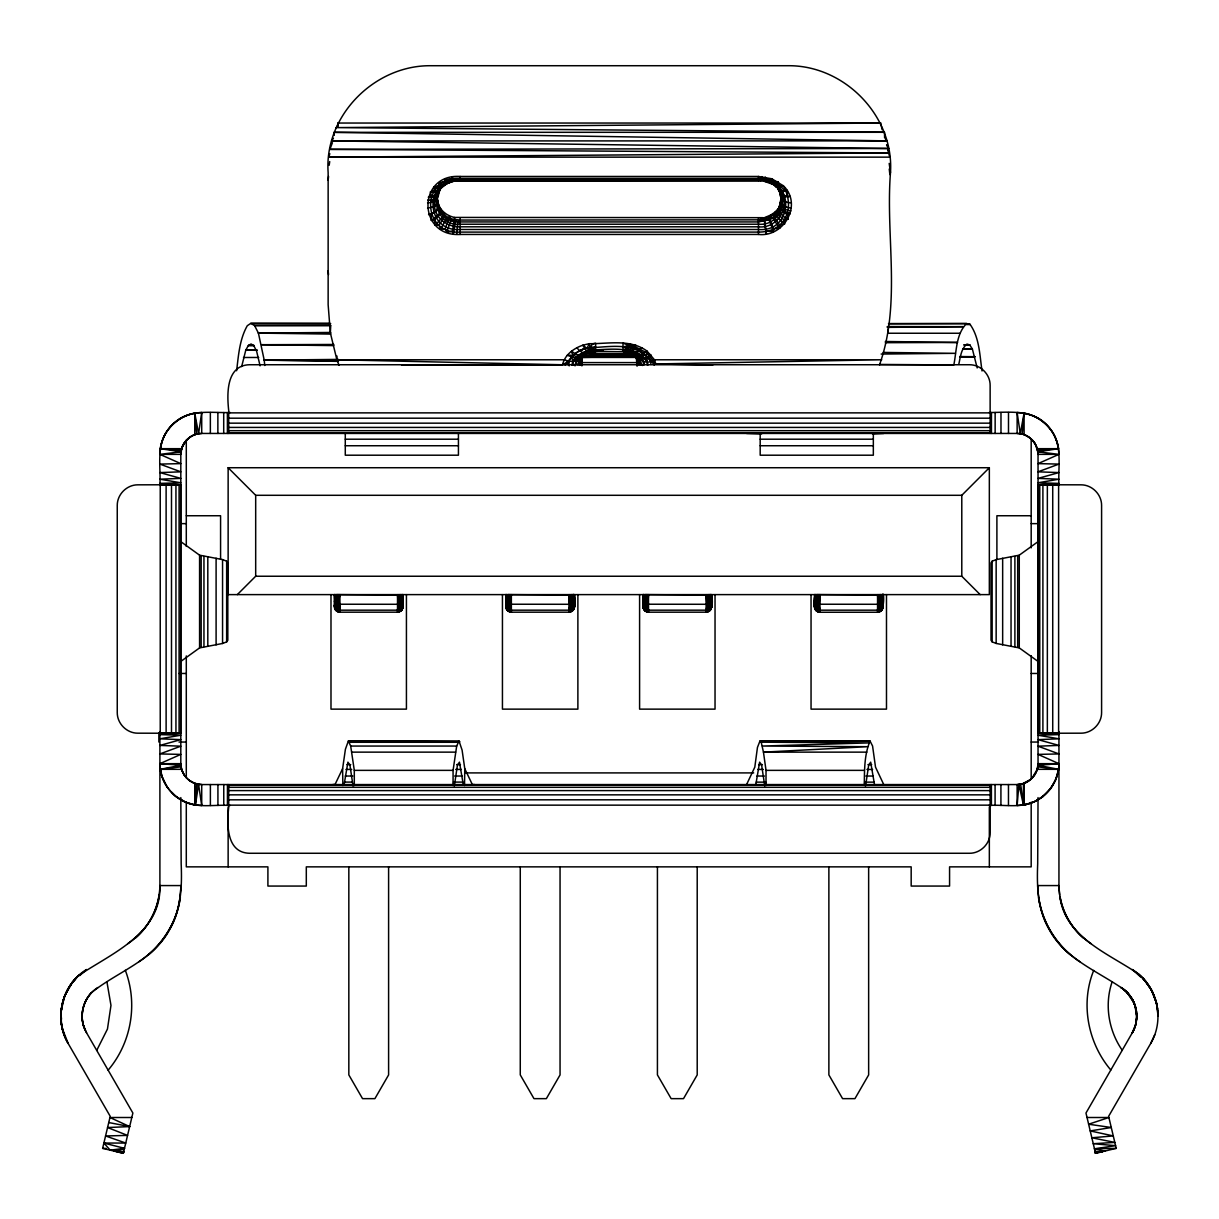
<?xml version="1.0" encoding="UTF-8"?>
<svg xmlns="http://www.w3.org/2000/svg" width="1219" height="1219" viewBox="0 0 1219 1219"><rect width="100%" height="100%" fill="white"/><g stroke="black" fill="none" stroke-linecap="round" stroke-linejoin="round"><path stroke-width="1.5" d="M210.354 433.446L210.354 412.54M217.866 433.446L217.866 412.54M223.702 433.446L223.702 412.54M877.558 594.613L877.558 612.258C886.183 611.968 878 599.306 882.388 594.613L881.825 609.759L877.558 612.258L819.96 612.258C811.671 611.999 813.484 597.417 815.465 594.613L816.837 598.011L816.837 611.283M403.001 606.757L401.782 610.231L398.384 612.182L339.034 612.182L339.034 594.613M574.454 606.757L573.22 610.231L569.837 612.182L510.487 612.182L510.487 594.613M711.606 606.757L710.372 610.231L706.99 612.182L647.639 612.182L647.639 594.613M819.96 594.613L819.96 612.258L819.092 612.182L819.092 594.613M399.253 594.613L398.933 612.06L398.933 598.605L400.045 594.613M570.69 594.613L570.385 612.06L570.385 598.605L571.498 594.613M568.968 594.613L568.968 612.258C581.966 610.049 569.806 575.398 573.707 609.515M637.263 364.816L636.394 355.46L582.225 355.46L580.701 365.136M707.843 594.613L707.538 612.06L707.538 598.605L708.65 594.613M706.121 594.613L706.121 612.258C719.119 610.049 706.959 575.398 710.875 609.515M879.295 611.496L881.444 608.83L881.825 609.759C885.969 599.657 881.779 580.442 882.312 609.515L881.2 610.871M402.956 605.584L403.001 594.613L402.956 607.489C403.779 602.719 401.051 611.847 397.516 610.17L339.918 610.17L336.276 608.845L334.433 605.371L335.164 609.515L338.486 612.06L339.918 612.258L339.918 594.613M574.408 605.584L574.454 594.613L574.408 607.489C575.216 602.719 572.503 611.847 568.968 610.17L511.355 610.17L507.713 608.845L505.87 605.371L506.601 609.515L509.938 612.06L511.355 612.258L511.355 594.613M582.012 356.618L582.332 355.643L579.513 365.075L579.284 358.295C587.756 348.771 597.234 356.161 582.834 345.19C573.768 348.329 564.671 354.881 562.568 364.771L401.554 365.09M581.234 364.374L581.372 358.615L584.709 354.714C580.442 357.959 575.033 353.693 571.543 351.148C571.741 357.152 581.737 359.3 584.587 354.287L581.372 358.615L579.513 365.075M711.561 605.584L711.606 594.613L711.561 607.489C712.384 602.719 709.656 611.847 706.121 610.17L648.508 610.17L644.881 608.845L643.022 605.371L643.769 609.515L647.091 612.06L648.508 612.258L648.508 594.613M879.295 594.613L879.295 611.968M814.658 608.19L814.475 605.371L816.319 608.845L819.96 610.17L877.558 610.17C885.436 609.79 882.632 599.641 883.044 594.613L882.312 609.515M712.795 365.09L655.837 363.948L654.451 359.773L647.091 351.148L639.868 355.415L634.307 355.064L637.766 359.117L638.908 364.679L636.181 355.399L637.4 365.822M780.754 200.084C778.316 205.996 781.059 212.578 787.367 214.239L788.19 218.963L783.497 216.449L779.124 211.161L775.421 211.74L771.566 214.605L769.616 217.668L769.798 219.481L773.425 228.867L779.596 228.197L779.627 225.043L775.208 218.643L774.233 214.803L775.421 211.74L780.983 205.584C781.867 197.432 780.815 187.04 772.023 183.581L777.737 187.711L783.268 185.699C802.833 204.198 784.183 237.461 758.477 234.444L460.157 234.444C417.614 237.187 416.898 173.586 460.157 176.465L758.477 176.465L771.825 178.782L783.268 185.699C795.58 207.763 785.645 232.204 758.477 232.098L460.157 232.098C420.997 235.008 420.601 175.429 460.157 178.401L758.477 178.401C768.275 178.416 778.438 182.393 784.381 190.454L787.306 190.499L787.367 196.259L790.064 196.305C783.558 198.545 778.956 193.318 777.768 187.619L774.476 185.288L776.366 186.507L783.268 185.699M442.025 187.269L440.851 187.619L437.301 194.72L431.267 196.259L430.444 191.947L434.254 190.454L434.071 186.995L439.891 188.716L448.836 182.393L442.268 186.507L439.008 185.456L439.038 182.728L445.194 181.631L447.51 183.277C466.709 177.243 443.426 183.536 442.268 186.507C437.941 189.981 434.848 195.269 434.863 200.906C431.892 215.778 446.291 227.496 460.157 226.81L758.477 226.81C779.078 229.248 793.036 202.263 777.737 187.711C789.577 202.583 777.966 226.109 758.477 224.22L460.157 224.22C439.084 226.551 427.93 198.453 443.609 185.029M402.864 603.07L403.001 594.613L402.27 609.515M464.515 785.554L464.774 768.732L462.092 750.081L459.014 741.015L348.36 741.015L345.419 749.213L342.6 768.732L335.073 784.396L332.772 784.564M582.652 354.958L582.606 356.603L582.926 355.43M339.034 365.212L336.886 359.773L336.977 356.039M581.753 358.218L581.722 364.923L581.89 357.426L636.653 356.466L636.745 365.883M882.998 605.584L883.044 606.757M644.226 603.496L643.525 594.613L644.028 609.47L643.022 606.331M814.886 597.996L814.764 608.083L817.431 611.146L817.218 609.668L816.837 610.795M1038.039 797.592L1037.689 863.783C1036.744 886.472 1037.552 910.121 1049.559 930.204C1064.873 958.21 1095.911 970.507 1121.038 987.527C1135.986 996.593 1141.258 1017.789 1132.283 1032.813L1085.977 1113.023L1095.531 1153.281L1095.287 1152.214L1104.856 1151.056L1094.479 1148.801L1115.583 1145.677L1093.26 1143.727L1114.806 1142.401L1091.858 1137.784L1113.267 1135.925L1090.228 1130.912L1111.271 1127.514L1088.628 1124.223L1108.894 1117.503L1087.043 1117.503M780.251 191.474C783.07 202.171 780.83 215.824 769.006 219.831L460.157 220.06L457.826 221.828L456.79 234.307M879.478 364.938C901.451 303.501 885.466 236.227 890.479 172.626C894.243 116.018 844.371 64.881 787.611 65.719L431.008 65.719C374.462 65.003 323.995 115.82 328.14 172.626L328.14 304.72L330.349 332.848L336.886 359.773L562.568 364.771C571.025 360.794 574.911 350.706 584.815 348.756L588.244 352.489L590.895 352.017M438.368 191.474C434.848 203.512 441.263 217.485 454.382 219.45L452.417 231.275L453.346 233.865L455.418 221.523L454.382 217.424C446.093 215.656 438.078 209.089 437.865 200.084M330.349 332.848L330.745 325.351M647.289 365.014L646.954 357.258C631.686 341.274 606.757 347.491 587.238 347.872L589.219 343.697C608.342 343.88 630.513 338.76 647.091 351.148L647.594 354.043L655.837 363.948L881.733 359.773L654.451 359.773C638.314 370.805 625.789 337.937 640.341 365.06M188.915 780.19L194.75 783.375L201.714 784.564L201.714 805.469L195.406 804.997L196.655 783.954C187.635 781.729 180.702 772.983 180.808 763.673L159.902 763.673C159.796 779.825 169.929 795.199 184.633 801.828C198.926 808.349 215.138 804.357 230.208 805.469M1038.039 764.801L1038.039 454.352C1038.238 443.228 1028.303 433.202 1017.134 433.446L201.714 433.446C190.56 433.202 180.625 443.228 180.808 454.352L180.808 766.705M427.762 199.992C436.356 201.866 438.657 193.73 440.851 187.619C430.734 202.156 442.086 223.656 460.157 221.934L758.477 221.934L769.006 219.831L769.616 217.668L777.768 211.1L780.754 202.125L783.771 206.438L791.04 208.22M573.524 598.163L573.753 594.613L572.595 597.706L572.595 610.871M881.901 601.714L882.358 594.613L881.825 610.231M180.808 797.592L181.174 863.783C182.103 886.472 181.296 910.121 169.289 930.204C152.695 960.953 117.207 971.787 91.516 992.632C81.231 1003.054 79.098 1020.227 86.564 1032.813L132.871 1113.023L123.317 1153.281L102.625 1148.359L110.228 1116.33L68.142 1043.434C55.312 1021.842 59.99 992.129 78.732 975.444C111.63 953.304 161.502 933.48 159.902 885.573L159.902 731.568M403.001 606.346L401.782 609.759L402.605 608.357M403.001 605.371L401.158 609.363L397.516 610.17L398.384 606.072L397.516 595.04L336.779 594.613L337.373 611.633M574.454 605.371L572.595 609.363L568.968 610.17L569.837 606.072L568.968 595.04L508.232 594.613L508.826 611.633M574.454 606.346L574.256 607.778M711.606 606.346L711.408 607.778M711.606 605.371L709.763 609.363L706.121 610.17L706.99 606.072L706.121 595.04L645.384 594.613L645.979 611.633M883.044 606.346L882.861 607.778M883.044 605.371L881.2 609.363L877.558 610.17L878.442 606.072L877.558 595.04L816.837 594.613L817.431 611.633M989.051 412.54C1008.357 412.464 1031.914 409.005 1046.694 424.791C1054.42 432.577 1058.9 443.381 1058.945 454.352L1038.039 463.631L1058.945 464.089L1038.039 471.829L1058.945 472.591L1038.039 478.381L1058.945 479.204L1038.039 482.785L1058.945 483.394L1038.039 484.751L1081.024 484.827C1092.041 484.766 1101.671 494.396 1101.595 505.413L1101.595 712.612C1101.671 723.614 1092.041 733.259 1081.024 733.183L1038.039 733.274L1058.945 734.615L1038.039 735.225L1058.945 738.805L1038.039 739.643L1058.945 745.418L1038.039 746.18L1058.945 753.936L1038.039 754.393L1058.945 763.673C1059.037 779.81 1048.934 795.23 1034.215 801.828C1019.953 808.349 1003.74 804.357 988.7 805.469M581.722 364.923L581.89 362.592L636.745 362.592L636.394 355.46L636.699 356.969M403.001 601.257L401.782 604.334L398.384 606.072M574.454 601.257L573.22 604.334L569.837 606.072M711.606 601.257L710.372 604.334L706.99 606.072M883.044 601.257L881.825 604.334L878.442 606.072M184.374 775.345L181.585 769.326L180.808 763.673C180.686 774.812 190.606 784.701 201.714 784.564L1017.134 784.564C1028.272 784.807 1038.238 774.812 1038.039 763.673L1058.945 763.673C1058.808 784.259 1042.367 802.849 1021.903 805.195L1026.596 804.388M878.99 612.06L878.99 598.605L880.103 594.613M1018.901 784.487L1023.442 804.997L1020.669 784.274L1023.442 783.588L1023.442 804.997L1017.134 805.469L1018.901 784.487C1027.404 783.771 1034.763 777.387 1037.262 769.326L1058.549 769.326L1055.806 779.535L1050.595 788.723L1042.428 796.952M882.861 595.71C883.805 593.912 880.956 599.58 878.442 598.697M402.803 595.71C403.763 593.912 400.899 599.58 398.384 598.697M574.256 595.71C575.2 593.912 572.351 599.58 569.837 598.697M711.408 595.71C712.353 593.912 709.504 599.58 706.99 598.697M196.655 783.954L194.75 804.89L196.457 805.134C178.172 802.879 162.874 787.55 160.298 769.326L180.869 765.258L159.902 763.673L180.808 754.393L159.902 753.936L180.808 746.18L159.902 745.418L180.808 739.643L159.902 738.805L180.808 735.225L159.902 734.615L180.808 733.274L137.823 733.183C126.806 733.259 117.176 723.614 117.253 712.612L117.253 505.413C117.176 494.396 126.806 484.766 137.823 484.827L180.808 484.751L159.902 483.394L180.808 482.785L159.902 479.204L180.808 478.381L159.902 472.591L180.808 471.829L159.902 464.089L180.808 463.631L159.902 454.352C159.918 441.811 165.83 429.53 175.612 421.698C190.819 408.837 212.121 413.089 230.269 412.54M334.433 605.371L336.276 609.363L339.918 610.17L339.034 598.697L335.423 596.99L334.707 594.613L334.615 608.19L336.779 610.795L337.175 609.668M645.384 611.283L645.384 598.011L644.013 594.613L643.327 608.54M814.475 605.081L814.658 606.452L814.749 594.613L814.764 608.54M236.623 370.744C238.482 355.491 239.549 339.339 247.289 325.717L250.733 323.401L328.795 323.416M573.22 610.231L573.783 594.613L574.408 607.047L574.454 605.081L574.058 608.357L573.753 594.613L572.595 597.706L573.22 594.613L572.214 597.95L572.214 611.191M882.861 606.452L882.663 608.357L882.358 594.613M328.14 180.168L328.551 176.465M344.032 785.097L347.918 762.165L349.929 765.075L353.053 786.042M755.719 785.158L759.635 762.165L761.631 765.075L764.755 786.042M1037.796 766.827L1038.039 763.673L1037.232 769.402L1037.796 766.827L1058.549 769.326L1037.978 765.258L1058.945 763.673M61.91 1024.6L62.169 1028.226L68.142 1043.434C53.453 1018.947 62.047 984.282 86.519 969.516L79.631 975.672M179.422 899.896C176.785 921.137 164.595 940.596 148.733 954.675M179.863 896.315L181.174 885.573L159.902 885.573C159.43 905.671 150.47 925.236 135.157 938.325M454.382 217.424L762.82 217.683L764.237 219.45L766.416 233.652L764.237 219.45L766.995 216.647L771.566 214.605L776.61 214.62L780.754 202.125M453.072 785.539L453.072 770.362L456.683 746.058L459.014 741.015M454.337 786.042L457.445 765.075L459.456 762.165L463.357 785.097M571.498 611.161L571.711 609.668L572.214 610.719L572.839 608.83L573.22 609.759L574.256 606.452M880.103 611.161L881.444 608.83L881.2 610.414M864.301 785.539C864.469 770.804 864.18 754.713 870.061 741.045L872.575 746.028L875.516 767.147L883.745 784.564M865.566 786.042L868.69 765.075L870.686 762.165L874.602 785.158M329.191 165.251L329.709 161.563M1136.794 1016.417L1135.59 1024.905L1132.283 1032.813C1141.243 1017.819 1135.971 996.563 1121.038 987.527C1130.013 993.515 1136.367 1003.618 1136.687 1014.513M761.829 176.618L760.915 180.702L454.626 180.503L457.399 179.574M198.575 433.674L194.75 413.134C177.136 416.212 162.813 430.993 160.298 448.683L181.22 450.253C182.926 441.796 190.103 435.046 198.575 433.674L201.714 412.54C186.995 412.799 173.083 420.829 165.51 433.446C156.702 449.369 160.862 468.157 159.902 485.452M337.434 126.624L337.968 123.043L880.651 123.043L882.16 129.747M338.486 612.06L339.034 594.979M509.938 612.06L510.487 594.979M647.091 612.06L647.639 594.979M818.543 612.06L819.092 594.979M195.406 804.997L198.575 784.335L196 783.771M181.799 448.013L180.808 454.352L159.902 454.352L180.961 451.822L181.799 448.013L186.294 440.242L186.294 546.402M581.265 361.433L581.89 357.426L636.745 357.426M572.595 610.414L572.839 608.83M427.579 202.704C433.842 203.223 439.51 198.575 438.627 191.947C438.429 197.006 432.303 198.072 428.296 197.219L431.267 196.259M402.27 596.685L402.605 594.613L401.782 610.231M573.707 596.685L574.058 594.613L573.22 597.219M710.875 596.685L711.21 594.613L710.372 610.231M882.312 596.685L882.663 594.613L881.825 597.219M1135.468 1025.362L1136.748 1017.697L1135.803 1007.9M1035.236 443.899C1031.884 438.596 1026.52 434.665 1020.273 433.674L1024.097 413.134C1041.712 416.212 1056.035 430.993 1058.549 448.683L1037.887 451.822L1035.236 443.899L1031.914 439.571M449.019 215.626L450.878 220.319L446.809 232.143L452.417 231.275M958.759 364.359C960.42 357.365 960.968 348.817 966.957 344.063L969.73 344.916L972.366 349L977.181 367.94M779.124 211.161L780.008 206.758L783.207 210.704L790.323 213.706L787.367 214.239M61.499 1019.175C59.487 1003.587 66.649 988.03 77.224 976.861M241.667 366.584L245.766 350.188L248.341 345.495L251.099 343.971L253.826 345.724L256.599 351.148L260.089 365.837M159.293 894.685C156.352 914.616 144.528 932.596 127.751 943.674M180.366 897.504C176.511 923.621 161.015 947.178 139.042 961.684M401.782 597.219L402.331 594.613L401.158 597.706L401.158 610.871M710.372 597.219L710.936 594.613L709.763 597.706L709.763 610.871M400.761 611.191L401.508 594.613L400.045 598.285L400.045 611.633M572.214 597.95L572.945 594.613L571.498 598.285L571.498 611.633M709.367 611.191L710.098 594.613L708.65 598.285L708.65 611.633M880.804 611.191L881.55 594.613L880.103 598.285L880.103 611.633M60.95 1011.922L64.577 995.984L72.744 981.828L75.502 979.36M402.956 600.22L401.158 603.115L397.516 604.289L339.034 604.228L334.722 601.119L334.433 594.613L335.423 596.99L335.423 609.927M574.408 600.22L572.595 603.115L568.968 604.289L510.487 604.228L506.159 601.119L505.87 594.613L506.875 596.99L506.875 609.927M711.561 600.22L709.763 603.115L706.121 604.289L647.639 604.228L643.327 601.119L643.022 594.613L644.028 596.99L644.028 609.927M339.034 598.697L339.918 595.04M505.87 605.371L507.713 609.363L511.355 610.17L510.487 605.98L511.355 595.04M643.022 605.371L644.881 609.363L648.508 610.17L647.639 605.98L648.508 595.04M814.475 605.371L816.319 609.363L819.96 610.17L819.092 605.98L819.96 595.04M882.998 600.22L881.2 603.115L877.558 604.289L819.092 604.228L814.764 601.119L814.475 594.613L816.075 597.539L819.092 598.697M710.875 607.732L710.372 609.759L711.606 605.081L711.561 607.047L711.271 603.07M592.708 351.331L626.49 351.788L629.415 343.697L651.357 355.262C647.35 358.234 635.389 360.9 635.602 354.196M584.175 353.601L579.269 360.184L577.897 364.923M567.871 364.588C570.66 352.611 584.267 347.065 595.603 347.08C587.101 351.91 573.92 353.342 571.879 365.106M887.92 150.181L889.733 157.144L328.886 157.144L329.8 153.655M572.458 594.613L570.69 598.529L572.214 594.613L568.968 595.04M709.626 594.613L707.843 598.529L709.367 594.613L706.121 595.04M881.063 594.613L879.295 598.529L880.804 594.613L877.558 595.04M1095.104 1151.467L1099.553 1152.321L1102.677 1151.574L1095.104 1151.467L1095.531 1153.281L1116.223 1148.359L1108.62 1116.33L1150.706 1043.434C1164.008 1021.08 1158.477 990.133 1138.241 973.813C1108.848 953.593 1065.056 937.563 1059.89 896.498C1063.136 915.759 1074.899 932.916 1091.096 943.674M1112.155 981.828C1104.246 1004.578 1108.589 1030.573 1122.227 1050.245L1122.349 1050.412M982.042 370.972C979.665 355.293 979.558 337.815 970.095 324.406L966.621 323.568C955.94 334.052 956.625 351.148 953.822 364.953L879.722 364.451M440.851 209.058L439.663 214.696L434.254 220.06L435.351 225.225L444.402 214.803L446.596 218.292L440.653 229.233L439.008 225.043L443.426 218.643L444.402 212.776M575.018 365.868C576.237 355.46 587.116 352.291 595.603 349.853C613.05 349.137 634.23 346.272 646.725 361.418L648.264 364.801M401.158 594.613L399.238 598.529L400.761 594.613L397.516 595.04M400.761 597.95L402.148 594.613M709.367 597.95L710.753 594.613M880.804 597.95L882.206 594.613M431.267 214.239L431.328 220.426L439.206 214.041L440.12 212.182L438.627 206.758L435.716 211.71L428.57 214.62C433.248 213.63 439.267 210.323 438.627 204.731M1093.717 970.415C1080.247 1003.527 1087.851 1042.976 1110.814 1070.008M646.786 611.481L645.384 610.795L645.765 609.668L648.508 612.258L647.639 610.628M123.18 1153.235L123.561 1152.214L113.992 1151.056M888.179 149.739L889.26 152.939L329.892 149.358L332.421 142.714M779.596 228.197L773.821 219.679L773.151 217.576L774.233 214.803M627.739 352.017L631.213 351.971L635.8 345.19L632.219 345.937L629.309 351.438L627.617 351.895L636.882 355.918L643.16 361.312L644.668 364.42M1037.262 769.326L1032.112 778.042M1132.283 1032.813L1134.767 1027.495M1150.706 1043.434L1154.728 1034.794M763.429 181.021L765.288 177.06L766.218 179.223L765.014 181.235L764.237 179.269L763.429 181.021L773.623 184.602L777.981 181.692L779.627 185.456M96.712 1050.412L107.455 1029.049L110.975 1005.385L106.922 981.828M334.615 606.254L334.615 600.815M506.053 606.254L506.053 600.815M643.221 606.254L643.221 600.815M814.658 606.254L814.658 600.815M446.809 232.143L445.194 228.867L449.019 217.668L446.596 218.292M398.384 610.643L397.516 612.258L398.384 612.182L398.384 594.613M569.837 610.643L568.968 612.258L569.837 612.182L569.837 594.613M706.99 610.643L706.121 612.258L706.99 612.182L706.99 594.613M878.442 610.643L877.558 612.258L878.442 612.182L878.442 594.613M72.744 981.828C61.803 996.167 58.116 1015.275 63.358 1032.569M777.981 181.692L773.425 181.631L771.825 178.782L768.839 182.332L764.603 181.25M449.628 182.042L448.379 182.88L444.996 179.483L452.417 179.223L454.382 181.174L452.203 177.258L452.417 179.223M108.125 1070.16C131.378 1042.809 138.082 1003.862 125.313 970.294M1038.039 541.647L1019.267 555.178L996.152 559.643L992.144 561.212L991.032 562.858L991.032 640.234L992.144 641.864L996.152 643.434L1019.267 647.899L1038.039 661.429M887.142 145L888.59 148.489L331.598 140.932L333.427 138.235M440.12 212.182L440.851 211.1L442.924 215.519M336.886 359.773L564.168 359.773C570.69 362.165 580.412 362.912 583.688 355.232M579.269 360.184C582.591 354.561 589.204 351.301 595.603 351.346L595.603 343.209C588.747 343.499 588.899 354.089 595.603 351.453L591.703 351.331M581.372 358.615L584.77 353.815L587.101 353.16L584.038 355.262M638.908 364.679L636.562 356.42M180.808 661.429L199.581 647.899L222.559 643.48L226.643 641.91L227.816 640.265L227.816 562.812L226.643 561.167L222.559 559.597L199.581 555.178L180.808 541.647M91.516 992.632C83.075 1001.5 79.982 1014.802 83.73 1026.489M401.401 608.83L402.27 607.732M444.143 185.288L441.202 188.244M439.51 190.713L437.072 192.572L430.444 191.947M440.547 189.067L438.246 190.728L434.254 190.454M565.205 365.258L568.77 361.022L569.182 365.898M641.803 347.72L635.069 353.586L633.225 353.982L629.019 352.276L637.263 356.847L642.52 365.532M122.769 1153.144L123.561 1152.214L119.553 1152.382M573.22 365.106L572.945 361.449C578.156 354.272 586.674 349.701 595.603 349.853L591.002 349.868M71.769 983.093L78.732 975.444M123.073 1153.22L121.062 1152.732L123.744 1151.467L116.171 1151.574L124.49 1148.328L103.889 1143.056L110.228 1150.172L124.49 1148.328M582.773 356.573L583.749 355.552M506.875 609.47L507.485 608.83L508.826 611.146L508.613 609.668L508.232 610.795L506.601 609.043L505.87 606.331M237.324 594.613L255.685 576.237L961.791 576.237L980.167 594.613M961.791 576.237L961.791 495.295L989.34 467.73L228.136 467.73L228.136 594.613L989.34 594.613L989.34 467.73M576.678 364.618L576.404 361.159L581.996 357.243M447.83 182.134L443.746 185.41L439.038 182.728M773.425 181.631L771.124 183.277L767.741 181.555M97.81 987.527C83.989 996.167 78.29 1014.924 85.01 1029.781M401.158 610.414L400.259 609.668M334.433 606.331L336.033 608.83L335.423 609.47L335.164 607.732M643.327 608.083L643.525 594.613M815.206 607.732L815.481 609.47L816.075 608.83L814.475 606.331M1043.235 796.312L1034.215 801.828L1024.097 804.89L1024.097 783.375M592.541 351.682L595.603 351.346L590.514 352.184M647.594 354.043L639.807 356.969L635.312 355.948M194.75 434.65L194.75 413.134L196.655 434.071C189.524 436.021 183.81 441.659 181.585 448.683L160.298 448.683L180.961 451.822M400.045 611.161L397.516 612.258L397.516 594.613M576.816 347.72L579.574 350.737L584.815 348.756L582.834 345.19L589.219 343.697L590.148 347.293M787.306 190.499L782.75 191.612L778.514 189.692M764.237 219.45L773.151 217.576M761.311 179.909L460.157 179.802C423.816 177.029 424.166 232.189 460.157 229.492L758.477 229.492C793.066 232.6 795.55 179.513 760.808 180.046M434.071 186.995L439.008 185.456M646.725 361.418C642.169 352.261 631.488 350.645 623.031 347.08L629.019 345.312L632.219 345.937M121.443 1152.824L123.561 1152.214M777.768 211.1L778.971 214.696L782.232 218.445L784.381 220.06L788.19 218.963M450.878 220.319L454.382 219.45L460.157 220.06M1095.531 1153.281L1095.287 1152.214L1099.294 1152.382M779.627 225.043L784.564 223.93L784.381 220.06M119.294 1152.321L123.744 1151.467M784.381 190.454L780.389 190.728L775.711 186.355L776.488 187.299M122.311 1153.037L123.424 1152.839M585.09 353.129L603.146 350.478M196 434.238L201.714 433.446L201.714 412.54M431.328 220.426L434.254 220.06M181.052 766.827L160.298 769.326L181.585 769.326M627.846 349.289L623.031 349.853C631.488 351.666 642.748 354.912 643.876 364.999M579.284 358.295L575.185 358.203L567.277 355.262L573.235 355.247M453.986 181.159L761.083 180.656M629.019 345.312L623.031 343.209L623.031 351.453L627.115 351.011M766.218 179.223L771.825 178.782M427.579 208.22L434.863 206.438L437.865 202.125L438.2 208.144M440.653 229.233L445.194 228.867M435.351 225.225L439.008 225.043M623.031 347.08C636.303 345.084 647.487 354.759 654.253 365.121M131.804 1117.503L109.954 1117.503L129.656 1126.585L107.577 1127.545L127.553 1135.407L105.581 1135.956L125.74 1143.056L103.889 1143.056M1095.774 1153.22L1097.786 1152.732M633.758 353.845L582.225 355.46L636.653 356.466M1094.479 1148.801L1116.223 1148.359M959.734 356.908L974.941 356.71L959.703 356.573M456.119 741.746L459.883 741.701L348.36 741.015L350.691 746.058L354.302 770.362L354.302 785.539M330.669 323.523L250.733 323.401L254.558 325.534L258.413 333.107L264.218 360.154L338.471 359.407M881.154 354.059L955.422 353.327L883.181 352.428M880.651 123.043L335.926 127.614L884.476 132.292L884.613 137.854M330.608 334.082L258.413 333.107L330.608 332.452M887.249 327.378L963.239 326.677L887.234 326.555M328.886 157.144L889.26 152.939M328.81 325.336L254.558 325.534L330.547 325.656M888.56 323.782L966.621 323.568L888.56 323.553M333.854 344.474L261.597 344.703L333.838 345.602M885.284 342.691L957.54 342.463L885.344 341.488M159.902 484.827L180.808 484.751M1038.039 733.274L1058.945 733.183M329.892 149.358L888.59 148.489L886.563 144.939M257.163 350.173L245.766 350.188L257.179 350.295M243.495 357.487L258.687 357.472M959.734 356.725L974.941 356.71M643.769 609.515L643.022 594.613L643.221 608.19M334.28 135.355L334.143 132.338L884.476 132.292M331.598 140.932L887.021 140.871L885.405 138.859M258.413 333.107L330.684 333.122M887.889 333.244L960.161 333.259M228.715 412.875L990.133 412.875M228.715 418.193L990.133 418.193M228.715 423.161L990.133 423.161M228.715 427.427L990.133 427.427M228.715 430.688L990.133 430.688M228.715 432.745L990.133 432.745M761.616 433.918L746.577 433.446M872.469 433.918L883.745 433.446M345.282 439.206L458.435 439.206M760.184 439.206L873.337 439.206M345.282 445.743L458.435 445.743M760.184 445.743L873.337 445.743M1037.262 448.683L1058.549 448.683L1037.628 450.253C1036.028 443.167 1030.863 437.286 1024.097 434.65L1024.097 413.134L1022.192 434.071L1017.134 433.446L1017.134 412.54C1031.853 412.799 1045.765 420.829 1053.338 433.446C1062.145 449.369 1057.985 468.157 1058.945 485.452M228.136 467.73L255.685 495.295L961.791 495.295M186.294 515.744L220.578 515.744L220.578 559.201M1031.183 515.744L996.898 515.744L996.898 559.201M180.808 523.637L186.294 523.637M1031.183 523.637L1038.039 523.637M178.98 673.467L186.294 673.467M1031.183 673.467L1038.497 673.467M178.98 742.051L186.294 742.051M1031.183 742.051L1038.497 742.051M349.548 742.28L457.826 742.28M350.691 746.058L456.683 746.058M351.758 752.138L455.616 752.138M866.861 752.138L763.46 752.138L761.205 742.188L759.94 741.045L757.456 747.43L754.805 767.147L746.577 784.564M346.912 764.618L350.706 764.618M456.683 764.618L460.462 764.618M758.614 764.618L762.393 764.618M867.928 764.618L871.692 764.618M345.998 769.433L351.682 769.433M455.708 769.433L461.376 769.433M757.715 769.433L763.353 769.433M866.953 769.433L872.606 769.433M354.302 770.362L453.072 770.362M835.472 741.761L759.94 741.045L870.061 741.045L761.205 742.188L868.797 742.904L762.408 746.043L867.776 746.698L763.46 752.138L766.02 770.362L864.301 770.362M465.704 772.907L753.662 772.907M345.236 776.031L352.779 776.031M454.596 776.031L462.138 776.031M756.953 776.031L764.45 776.031M865.856 776.031L873.368 776.031M344.55 782.095L352.062 782.095M453.438 782.095L462.824 782.095M756.252 782.141L765.745 782.141M864.561 782.141L874.069 782.141M474.618 784.564L472.347 784.564L464.774 768.732M228.715 785.265L990.133 785.265M228.715 787.322L990.133 787.322M228.715 790.598L990.133 790.598M228.715 794.849L990.133 794.849M228.715 799.816L990.133 799.816M228.715 805.149L990.133 805.149M1038.039 484.751L1058.945 484.827M159.902 733.183L180.808 733.274M264.767 365.502L264.218 360.154L338.303 360.656M585.15 353.403L633.728 353.784M334.143 132.338L887.021 140.871M264.218 360.154L338.44 361.373M102.625 1148.359L106.251 1148.435M766.218 231.275L773.623 231.442L773.425 228.867M787.367 196.259L781.333 194.72L778.072 189.067M623.031 350.173L626.49 351.788L623.031 351.346L628.669 352.017M623.031 351.346L626.703 351.636M791.04 202.704C784.792 203.223 779.124 198.575 780.008 191.947M1037.887 451.822L1058.945 454.352L1038.039 454.352L1037.323 448.942M760.915 180.702L763.764 180.991M643.022 605.081L643.221 606.452L643.022 594.613L644.638 597.539L647.639 598.697M506.601 609.515L505.87 594.613L507.485 597.539L510.487 598.697M790.872 210.933L785.752 209.683L780.983 205.584M1095.424 1152.839L1096.536 1153.037M819.092 605.98L816.075 604.609L814.475 601.165M647.639 605.98L644.638 604.609L643.022 601.165M510.487 605.98L507.485 604.609L505.87 601.165M339.034 605.98L336.033 604.609L334.433 601.165M763.216 180.351L764.328 180.564M108.765 1122.547L129.656 1126.585M773.623 184.602L769.798 182.393M584.785 353.952L579.574 350.737M763.993 221.37L758.477 220.06L766.995 216.647L769.616 217.668M817.431 594.613L818.543 598.605M645.979 594.613L647.091 598.605M508.826 594.613L509.938 598.605M337.373 594.613L338.486 598.605M1095.287 1152.214L1097.405 1152.824M818.239 611.481L819.96 612.258L819.092 610.628M509.633 611.481L511.355 612.258L510.487 610.628M338.181 611.481L339.918 612.258L339.034 610.628M184.633 801.828L194.75 804.89L194.75 783.375M646.954 357.258L650.504 360.885L655.837 363.948M186.294 802.529L175.551 796.281L171.94 792.365M634.581 355.262L632.052 353.617M454.382 219.45L457.826 221.828M784.564 223.93L778.728 218.628L776.61 214.62M1143.666 978.979L1151.574 990.133L1156.45 1002.887L1158.05 1016.006C1158.05 997.371 1148.1 979.451 1132.329 969.516L1140.588 976.907M1079.805 961.684C1057.833 947.178 1042.336 923.621 1038.481 897.504M1121.038 987.527C1127.575 992.129 1133.182 998.574 1135.316 1006.406M1143.346 979.36L1146.104 981.828L1152.625 992.22L1156.679 1003.816M1123.827 989.493L1127.651 992.982M636.638 357.243L640.097 360.534L641.011 365.045M1083.691 938.325C1068.377 925.236 1059.418 905.671 1058.945 885.573L1058.945 731.568M1070.114 954.675C1050.031 937.533 1038.298 911.903 1037.689 885.573L1058.945 885.573L1059.555 894.685M1138.241 973.813L1146.104 981.828M1126.493 991.794L1134.356 1003.435L1136.672 1014.924M643.769 607.732L644.638 608.83M1142.599 977.836L1150.797 988.746L1156.069 1001.378L1157.562 1008.722M1127.331 992.632L1132.344 999.306L1135.575 1007.046M634.931 355.232L637.766 359.117M634.87 355.095L636.166 356.984M773.623 231.442L769.006 219.831M167.125 787.154L161.746 775.954L160.695 768.93M708.864 609.668L709.367 610.719M83.258 1024.905L86.564 1032.813M508.232 611.283L508.232 598.011L506.86 594.613L506.875 596.99M336.779 611.283L336.779 598.011L335.408 594.613L335.423 596.99M816.837 594.613L818.239 598.529M645.384 594.613L646.786 598.529M508.232 594.613L509.633 598.529M336.779 594.613L338.181 598.529M639.335 358.295L640.097 360.534M817.431 598.27L816.319 594.613L816.837 598.011M645.979 598.27L644.866 594.613L645.384 598.011M571.681 357.258L572.945 361.449M508.826 598.27L507.713 594.613L508.232 598.011M337.373 598.27L336.261 594.613L336.779 598.011M814.764 595.939L814.749 594.613L815.481 609.927M815.481 596.99L815.465 594.613L816.319 610.871M644.028 596.99L644.013 594.613L644.881 610.871M625.713 350.371L626.017 351.575M64.013 1034.504L61.453 1024.417L60.98 1011.45M814.749 594.613L815.206 609.515M575.779 358.295L576.404 361.159M815.465 594.613L816.075 610.643M644.013 594.613L644.638 610.643M1135.727 1007.61L1136.489 1011.541M334.615 595.68L334.433 594.613L334.615 606.452L334.433 605.081M507.485 608.83L507.713 610.399M878.442 594.979L878.99 598.605M706.99 594.979L707.538 598.605M569.837 594.979L570.385 598.605M398.384 594.979L398.933 598.605M1017.134 412.54L1020.273 433.674M198.575 784.335L201.714 805.469M889.184 163.407L890.479 172.626M645.765 609.668L645.979 611.146M505.87 605.081L506.159 608.083L505.87 594.613L506.053 606.452L506.373 594.613L506.51 602.11M334.433 606.772L334.615 608.19M650.504 360.885L650.976 364.435M636.745 362.592L637.08 365.334M780.419 193.73L780.754 196.594M889.245 169.045L889.87 174.607M642.855 358.295L643.16 361.312M328.14 270.831L328.52 274.595M444.996 179.483L445.194 181.631M765.578 228.73L765.776 231.366M888.072 329.1L888.27 332.848M764.603 223.58L764.648 226.185M342.6 768.732L342.874 785.554M818.239 594.613L818.239 611.968M646.786 594.613L646.786 611.968M643.312 594.613L643.327 595.939M509.633 594.613L509.633 611.968M506.159 595.939L506.159 594.613L506.159 608.54M338.181 594.613L338.181 611.968M1058.61 484.827L1058.61 733.183M1052.728 484.827L1052.728 733.183M1047.35 484.827L1047.35 733.183M1042.9 484.827L1042.9 733.183M1039.761 484.827L1039.761 733.183M1038.192 484.827L1038.192 733.183M1031.183 438.87L1031.183 547.864M1031.183 655.715L1031.183 779.154L1022.223 783.939L1017.134 784.564L1017.134 805.469M1031.183 802.193L1031.183 866.861L949.571 866.861L949.571 886.061L911.172 886.061L911.172 866.861L306.304 866.861L306.304 886.061L267.906 886.061L267.906 866.861L186.294 866.861L186.294 802.102M1019.267 555.178L1019.267 647.899M1017.682 555.849L1017.682 647.228M1014.894 556.489L1014.894 646.588M1011.039 557.037L1011.039 646.04M1008.494 412.54L1008.494 433.446M1008.463 784.564L1008.463 805.469M1002.658 558.226L1002.658 644.851M1000.982 412.54L1000.982 433.446M1000.921 784.564L1000.921 805.469M996.152 559.643L996.152 643.434M995.146 412.54L995.146 433.446M995.085 784.564L995.085 805.469M992.144 561.212L992.144 641.864M991.443 412.54L991.443 433.446M991.397 784.564L991.397 805.469M990.133 433.446L990.133 385.326C990.209 374.309 980.579 364.679 969.562 364.74L249.499 364.74C225.347 365.319 226.917 395.885 228.928 412.54M990.133 784.564L990.133 832.699C990.209 843.7 980.579 853.346 969.562 853.27L249.499 853.27C225.347 852.706 226.917 822.139 228.928 805.469M989.34 807.207L989.34 866.861M886.487 594.613L886.487 709.138L811.046 709.138L811.046 594.613M882.861 608.22L882.861 594.613L882.663 608.799M873.337 433.354L873.337 455.205L760.184 455.205L760.184 433.354M868.644 866.861L868.644 1074.929L854.946 1098.654L842.588 1098.654L828.874 1074.899L828.874 866.861M766.02 770.362L766.02 785.539M758.477 176.465L758.477 180.595M758.477 218.033L758.477 234.444M715.035 594.613L715.035 709.138L639.594 709.138L639.594 594.613M711.408 608.22L711.408 594.613L711.21 608.799M697.207 866.861L697.207 1074.929L683.509 1098.654L671.151 1098.654L657.422 1074.899L657.422 866.861M581.89 357.426L581.89 365.883M577.882 594.613L577.882 709.138L502.441 709.138L502.441 594.613M574.256 608.22L574.256 594.613L574.058 608.799M560.054 866.861L560.054 1074.929L546.356 1098.654L533.983 1098.654L520.269 1074.899L520.269 866.861M507.713 610.871L506.86 594.613L507.485 610.643M460.157 176.465L460.157 180.595M460.157 218.033L460.157 234.444M458.435 433.354L458.435 455.205L345.282 455.205L345.282 433.354M406.43 594.613L406.43 709.138L330.989 709.138L330.989 594.613M402.803 608.22L402.803 594.613L402.605 608.799M388.602 866.861L388.602 1074.929L374.903 1098.654L362.546 1098.654L348.832 1074.899L348.832 866.861M337.968 123.043L337.968 126.288M336.276 610.871L335.408 594.613L336.033 610.643M335.164 609.515L334.707 594.613L334.722 608.54M255.685 495.295L255.685 576.237M228.715 412.54L228.715 433.446M228.715 784.564L228.715 805.469M228.136 807.207L228.136 866.861M227.404 412.54L227.404 433.446M227.45 784.564L227.45 805.469M226.643 561.167L226.643 641.91M223.763 784.564L223.763 805.469M222.559 559.597L222.559 643.48M217.927 784.564L217.927 805.469M216.098 558.211L216.098 644.866M210.384 784.564L210.384 805.469M207.809 557.037L207.809 646.04M203.954 556.489L203.954 646.588M201.165 555.849L201.165 647.228M199.581 555.178L199.581 647.899M186.294 655.929L186.294 777.783M180.656 484.827L180.656 733.183M179.086 484.827L179.086 733.183M175.947 484.827L175.947 733.183M171.498 484.827L171.498 733.183M166.119 484.827L166.119 733.183M160.238 484.827L160.238 733.183M158.866 732.787L158.866 742.051M403.001 605.081L402.956 607.047L403.001 605.081M970.095 324.406L966.286 324.406L970.095 324.406M972.366 349L962.858 349.015L972.366 349M254.055 345.495L248.341 345.495L254.055 345.526M969.73 344.916L964.016 344.931L969.73 344.916"/></g></svg>
